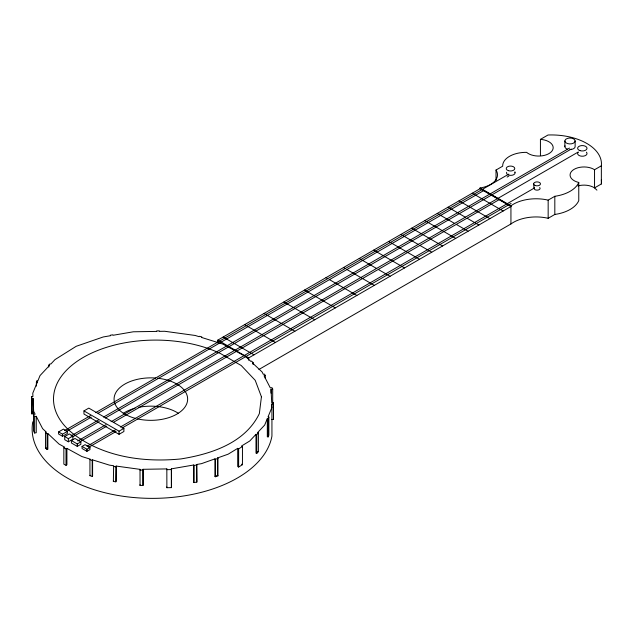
<?xml version="1.0" encoding="UTF-8"?>
<svg xmlns="http://www.w3.org/2000/svg" width="633" height="633" viewBox="0 0 633 633"><rect width="100%" height="100%" fill="white"/><g stroke="black" fill="none" stroke-linecap="round" stroke-linejoin="round"><path stroke-width="0.95" d="M36.382 386.122L36.382 382.308L36.975 380.868L37.806 380.979L40.045 375.559L49.548 365.407L48.796 365.17L48.796 367.045M140.012 484.72L140.051 485.464L143.042 485.416L143.042 470.042L140.051 470.09L140.012 469.354L116.148 466.07L116.148 481.096L115.855 481.816L113.354 481.468L113.655 465.73L109.485 465.152L92.6 459.89L92.196 460.326L92.196 476.388L89.941 475.684L89.941 459.621L90.345 459.186L81.879 456.543L66.908 448.37L66.022 448.908L66.022 465.326L63.846 464.139L63.846 447.721L64.732 447.183L59.075 444.097L47.847 433.558L47.119 433.819L45.544 432.347L46.272 432.086L42.625 428.66L36.239 416.308L34.601 416.593L33.502 414.465L35.139 414.18L33.652 411.3L33.027 398.434L31.745 398.458L31.65 396.48L32.932 396.464L32.774 393.188L37.212 382.419L36.382 382.308M115.855 481.816L116.148 466.07M113.354 481.468L113.655 480.748M271.771 419.426L273.48 419.402L273.48 404.028L271.771 404.06L271.937 407.438L268.012 416.941L268.851 417.052L268.155 418.737L267.324 418.619L264.665 425.067L257.623 432.584L258.383 432.814L258.383 451.677L256.753 453.418L256.001 453.181L256.001 434.317L256.753 434.555L258.383 432.814M267.324 418.619L267.324 436.786L268.155 436.897L268.851 435.219L268.851 417.052M48.796 365.17L50.023 363.864L50.775 364.102L54.968 359.623L76.213 346.291L103.25 336.962L110.546 335.704L110.3 335.229L112.761 334.81L113.006 335.284L133.326 331.787L156.739 331.407L156.715 330.909L159.279 330.869L159.302 331.36L164.699 331.273L195.225 335.474L199.189 336.709L199.593 336.273L201.848 336.978L201.444 337.413L222.832 344.091L244.789 356.07M89.941 475.684L90.345 475.248M92.196 476.388L92.6 475.953L92.6 459.89M256.001 434.317L249.742 441.003L241.521 446.02L242.455 446.534L242.455 464.693L238.633 467.027L237.707 466.521L237.707 448.354L238.633 448.86L242.455 446.534M256.539 452.603L257.623 451.448L258.383 451.677M66.022 465.326L66.908 464.788L66.908 448.37M237.707 448.354L228.181 454.17L217.515 457.96L217.515 475.423L217.966 475.842L215.418 476.752L214.967 476.332L214.967 458.862L201.452 463.665L196.586 464.503L196.831 482.093L193.967 482.583L193.722 482.117L193.722 464.994L171.385 468.847L171.416 487.632L166.875 487.703L166.835 486.959M540.432 155.623L540.432 139.371L547.996 135.003A50.142 28.952 0 0 1 601.35 165.806L601.35 183.974L594.545 187.898A13.934 8.047 0 0 0 577.858 185.944M217.807 343.031L217.807 340.119L480.083 188.697L480.083 187.993A23.698 13.681 0 0 0 496.019 170.032L502.673 166.186A23.429 13.53 0 0 1 526.624 152.355A14.512 8.379 0 0 0 551.034 152.07A14.512 8.379 0 0 0 540.432 139.371M83.96 410.912L88.802 408.111L123.894 428.375L123.894 431.516L119.051 434.309L83.96 414.053L83.96 410.912L119.051 431.168L123.894 428.375M58.592 431.928L63.435 429.134L67.367 431.405L67.367 433.502L62.525 436.295L58.592 434.024L58.592 431.928L62.525 434.198L67.367 431.405M64.819 430.448L90.487 415.628M95.615 412.661L508.845 174.091M66.512 431.445L91.318 417.115M98.162 413.167L484.016 190.398M507.112 177.066L508.821 176.077M64.724 436.556L69.266 433.929L72.89 436.026L72.89 439.175L68.356 441.794L64.724 439.698L64.724 436.556L68.356 438.645L72.89 436.026M71.007 435.884L98.416 420.059M103.559 417.092L569.494 148.082M72.724 436.865L99.27 421.538M105.268 418.073L571.203 149.072M71.418 440.552L75.003 438.479L80.874 441.866L80.874 444.311L77.281 446.384L71.418 442.997L71.418 440.552L77.281 443.939L80.874 441.866M77.74 440.972L105.964 424.68M111.099 421.713L578.135 152.07M80.304 441.47L106.819 426.159M113.663 422.211L499.445 199.482M82.053 446.407L85.083 444.667L89.973 447.491L89.973 449.588L86.95 451.329L82.053 448.504L82.053 446.407L86.95 449.232L89.973 447.491M115.246 429.997L87.03 446.289A0.855 0.491 60 0 1 87.765 446.597M120.381 427.038L534.189 188.12M88.747 447.278L116.1 431.477M122.09 428.027L511.108 203.422M217.807 340.119L248.658 357.93L510.934 206.508L480.083 188.697M258.913 369.474L510.934 223.971A32.085 18.523 0 0 1 548.162 218.298L554.817 214.452A32.837 18.958 0 0 0 578.768 200.621L578.768 182.462A13.934 8.047 0 0 1 572.667 170.324A13.934 8.047 0 0 1 594.545 169.739L601.35 165.806M480.083 187.993L510.934 205.812A32.085 18.523 0 0 1 548.162 200.131L554.817 196.293A32.837 18.958 0 0 0 578.768 182.462M253.081 364.505L253.081 362.574L252.353 362.836L262.086 371.967L263.304 374.325L264.531 374.119L265.267 375.535L265.267 378.415M45.544 432.347L45.544 448.069L46.272 447.808M45.544 448.069L47.119 449.541L47.847 449.28L47.847 433.558M214.967 458.862L215.418 459.289L217.966 458.379L217.966 475.842M214.967 476.332L216.668 475.723M265.267 375.535L264.04 375.749L270.323 387.91L271.961 387.625L272.696 389.042L272.696 403.363M271.051 393.148L271.051 389.327L272.696 389.042M33.502 414.465L33.502 430.883L34.601 433.012L36.239 432.727L36.239 416.308M193.722 464.994L193.967 465.469L196.831 464.978L196.831 482.093M273.48 404.028L273.409 402.548L271.699 402.58L271.051 389.327M31.65 396.48L31.745 413.832L33.027 413.808L33.027 398.434M143.042 485.416L143.003 469.306L166.835 468.918L166.875 469.662L171.416 469.583L171.416 487.632M113.354 466.45L115.855 466.79M89.941 459.621L92.196 460.326M241.521 464.187L242.455 464.693M63.846 447.721L66.022 448.908M480.083 188.341L481.745 189.307M483.414 190.272L510.934 206.16M472.265 193.207L503.124 211.018M459.044 200.843L489.895 218.654M448.022 207.205L465.532 217.317M467.201 218.274L478.872 225.016M437.253 213.424L454.763 223.536M456.433 224.493L468.103 231.235M424.846 220.585L455.705 238.396M411.703 228.173L442.562 245.984M400.887 234.416L418.397 244.528M420.067 245.493L431.738 252.235M388.67 241.474L419.521 259.285M373.676 250.13L404.527 267.941M359.235 258.462L376.746 268.574M378.415 269.539L390.094 276.281M343.497 267.553L345.159 268.511M346.829 269.476L374.348 285.364M326.019 277.642L327.68 278.607M329.35 279.564L356.87 295.461M304.489 290.072L335.34 307.883M283.877 301.973L314.736 319.784M264.016 313.438L294.875 331.249M244.615 324.642L275.474 342.453M223.148 337.033L253.999 354.852M248.658 358.278L245.636 356.537L250.779 361.364L251.515 361.103L253.081 362.574M217.515 457.96L217.966 458.379M596.919 190.145L594.545 187.898L594.545 169.739M196.586 464.503L196.831 464.978M533.643 183.863L534.054 188.405A3.007 1.733 0 0 1 534.458 187.534M273.48 419.402L273.409 402.548M171.385 468.847L171.416 469.583M143.003 469.306L143.042 470.042M32.932 411.83L33.027 413.808M575.128 140.977A5.135 2.967 0 0 1 567.429 143.541A5.135 2.967 0 0 1 567.429 138.413A5.135 2.967 0 0 1 575.128 140.977L575.128 146.563A5.135 2.967 0 0 1 570.001 149.53M564.865 140.977L564.865 146.563M554.817 196.293L554.817 214.452M548.162 200.131L548.162 218.298M510.934 205.812L510.934 223.971M496.019 170.032L496.019 180.547M271.937 407.438L271.937 436.082A120.215 69.408 0 0 1 140.012 497.997A120.215 69.408 0 0 1 32.774 421.831M271.771 404.06L271.771 406.94M268.155 418.737L268.155 436.897M256.753 434.555L256.753 453.418M248.658 357.93L248.658 360.193M238.633 448.86L238.633 467.027M215.418 459.289L215.418 476.752M193.967 465.469L193.967 482.583M166.835 468.918L166.875 487.703M140.012 469.354L140.051 485.464M119.051 431.168L119.051 434.309M86.95 449.232L86.95 451.329M77.281 443.939L77.281 446.384M68.356 438.645L68.356 441.794M62.525 434.198L62.525 436.295M47.119 433.819L47.119 449.541M36.975 380.868L36.975 382.775M34.601 416.593L34.601 433.012M31.745 398.458L31.745 413.832M177.715 384.587A36.793 21.245 0 0 1 181.37 410.967A36.793 21.245 0 0 1 137.662 418.927M135.873 418.5A36.793 21.245 0 0 1 125.587 414.544M124.828 414.117A36.793 21.245 0 0 1 118.988 409.717M118.324 409.021A36.793 21.245 0 0 1 120.658 386.969A36.793 21.245 0 0 1 155.678 378.043M157.585 378.218A36.793 21.245 0 0 1 168.433 380.441M169.264 380.71A36.793 21.245 0 0 1 176.884 384.089M64.946 430.408A0.855 0.491 60 0 1 65.547 430.772M123.213 413.381A36.793 21.245 0 0 1 135.027 408.222M138.603 407.367A36.793 21.245 0 0 1 178.522 413.396M514.922 171.844A0.855 0.491 60 0 1 514.977 172.405M601.318 179.867A50.142 28.952 0 0 1 601.35 183.974M514.93 172.255A4.281 2.469 0 0 1 510.799 175.365A4.281 2.469 0 0 1 506.669 172.255M567.429 149.135A5.135 2.967 0 0 1 565.04 145.796M586.395 152.157A4.708 2.714 0 0 1 583.539 156.145A4.708 2.714 0 0 1 577.612 153.518M577.771 152.814A4.708 2.714 0 0 1 578.245 152.157M539.664 187.534A3.007 1.733 0 0 1 538.564 189.908A3.007 1.733 0 0 1 534.458 189.275M261.429 396.804L259.34 413.626C245.074 443.124 211.011 454.106 180.872 458.933C145.06 462.454 106.985 457.556 76.894 436.556A102.063 58.924 0 0 1 83.398 357.352A102.063 58.924 0 0 1 220.585 353.594L241.228 365.526L255.226 380.33L261.429 396.804M508.362 170.665A4.281 2.469 0 0 0 514.779 168.528A4.281 2.469 0 0 0 508.362 166.392A4.281 2.469 0 0 0 508.362 170.665M535.352 185.572A3.426 1.978 0 0 0 540.487 183.863A3.426 1.978 0 0 0 535.352 182.154A3.426 1.978 0 0 0 535.352 185.572M579.97 150.63A4.708 2.714 0 0 0 587.028 148.28A4.708 2.714 0 0 0 579.97 145.922A4.708 2.714 0 0 0 579.97 150.63"/></g></svg>
